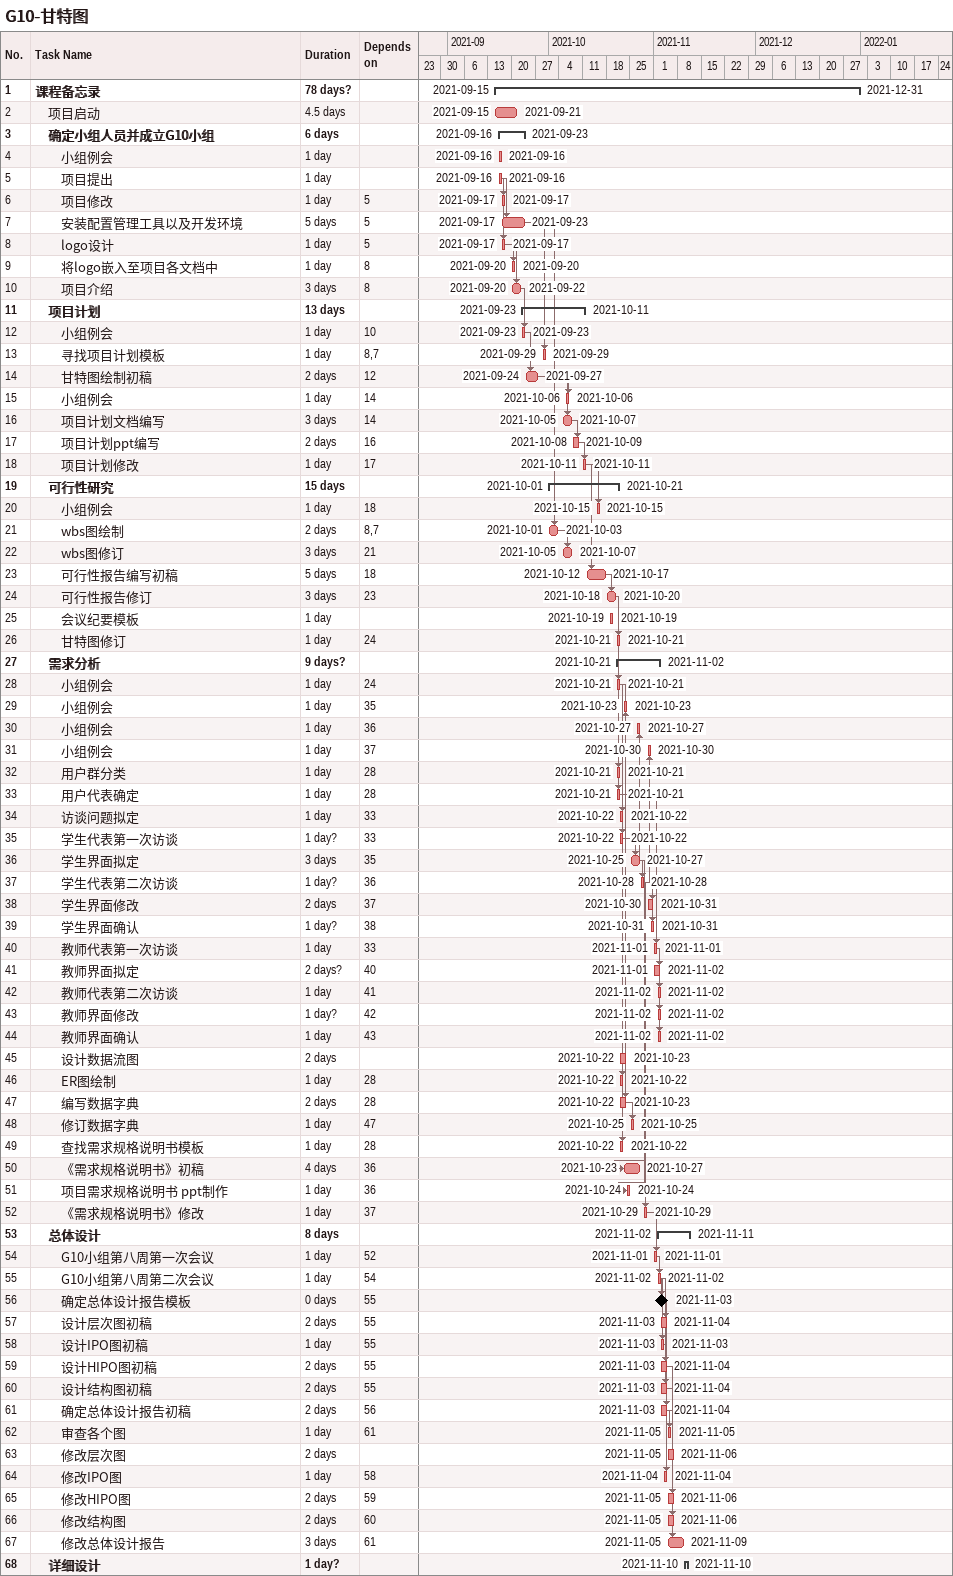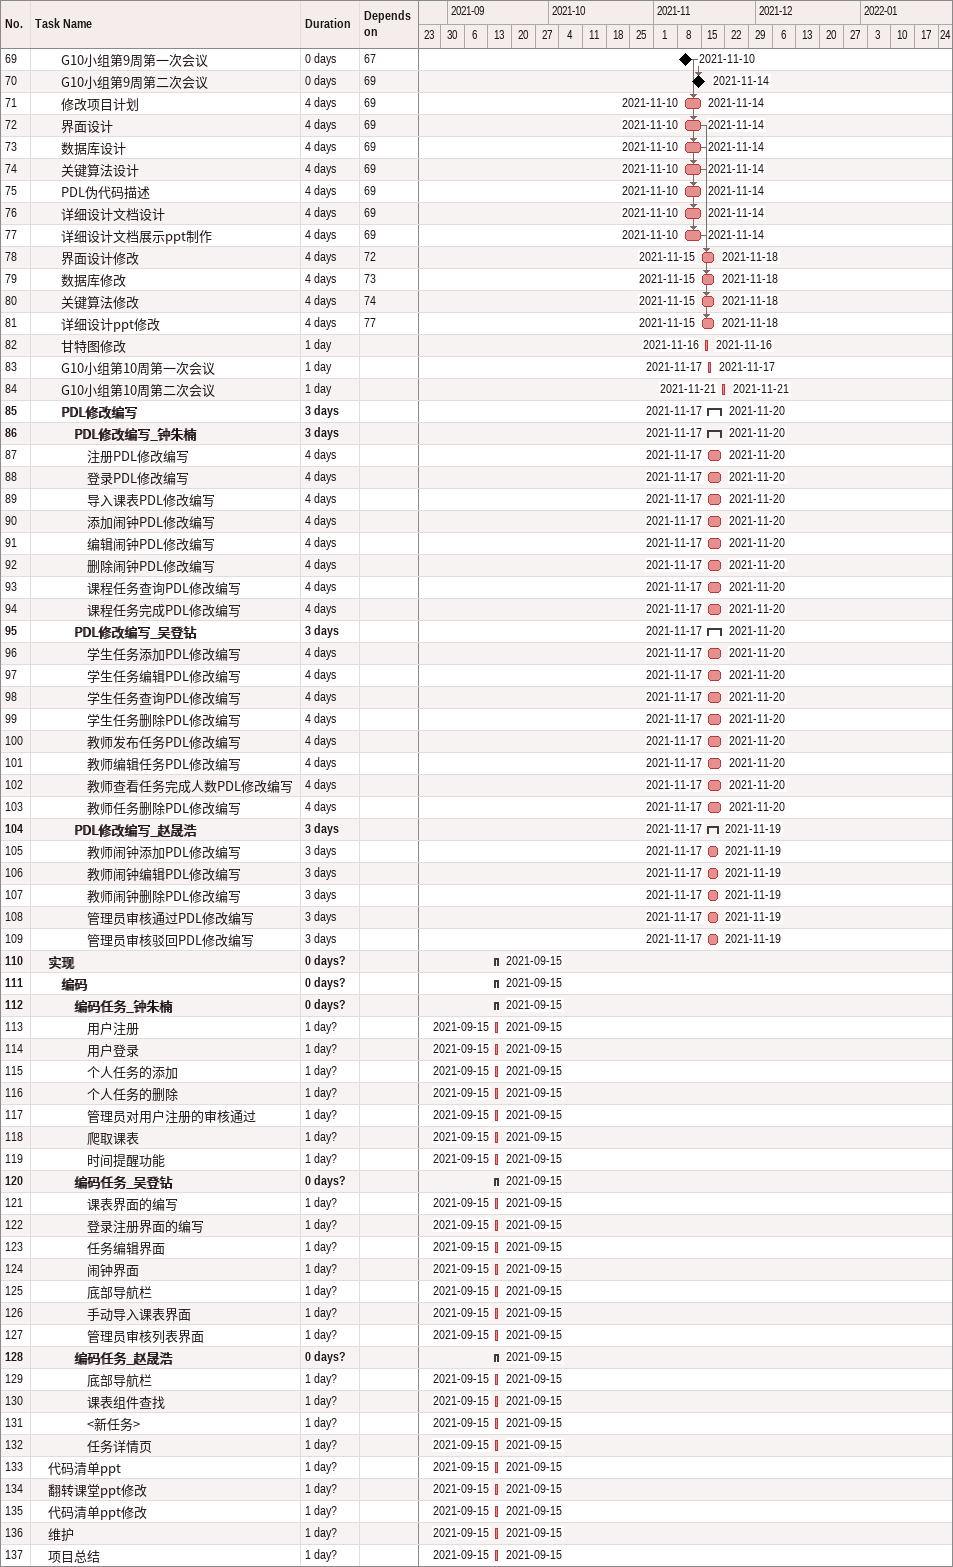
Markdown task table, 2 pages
G10-甘特图

| ID | Level | Task | Duration | Start | Finish | Predecessors |
|---|---|---|---|---|---|---|
| 1 | 1 | **课程备忘录** | 78d? | 2021-09-15 | 2021-12-31 |  |
| 2 | 2 | 项目启动 | 4.5d | 2021-09-15 | 2021-09-21 |  |
| 3 | 2 | **确定小组人员并成立G10小组** | 6d | 2021-09-16 | 2021-09-23 |  |
| 4 | 3 | 小组例会 | 1d | 2021-09-16 | 2021-09-16 |  |
| 5 | 3 | 项目提出 | 1d | 2021-09-16 | 2021-09-16 |  |
| 6 | 3 | 项目修改 | 1d | 2021-09-17 | 2021-09-17 | 5 |
| 7 | 3 | 安装配置管理工具以及开发环境 | 5d | 2021-09-17 | 2021-09-23 | 5 |
| 8 | 3 | logo设计 | 1d | 2021-09-17 | 2021-09-17 | 5 |
| 9 | 3 | 将logo嵌入至项目各文档中 | 1d | 2021-09-20 | 2021-09-20 | 8 |
| 10 | 3 | 项目介绍 | 3d | 2021-09-20 | 2021-09-22 | 8 |
| 11 | 2 | **项目计划** | 13d | 2021-09-23 | 2021-10-11 |  |
| 12 | 3 | 小组例会 | 1d | 2021-09-23 | 2021-09-23 | 10 |
| 13 | 3 | 寻找项目计划模板 | 1d | 2021-09-29 | 2021-09-29 | 8, 7 |
| 14 | 3 | 甘特图绘制初稿 | 2d | 2021-09-24 | 2021-09-27 | 12 |
| 15 | 3 | 小组例会 | 1d | 2021-10-06 | 2021-10-06 | 14 |
| 16 | 3 | 项目计划文档编写 | 3d | 2021-10-05 | 2021-10-07 | 14 |
| 17 | 3 | 项目计划ppt编写 | 2d | 2021-10-08 | 2021-10-09 | 16 |
| 18 | 3 | 项目计划修改 | 1d | 2021-10-11 | 2021-10-11 | 17 |
| 19 | 2 | **可行性研究** | 15d | 2021-10-01 | 2021-10-21 |  |
| 20 | 3 | 小组例会 | 1d | 2021-10-15 | 2021-10-15 | 18 |
| 21 | 3 | wbs图绘制 | 2d | 2021-10-01 | 2021-10-03 | 8, 7 |
| 22 | 3 | wbs图修订 | 3d | 2021-10-05 | 2021-10-07 | 21 |
| 23 | 3 | 可行性报告编写初稿 | 5d | 2021-10-12 | 2021-10-17 | 18 |
| 24 | 3 | 可行性报告修订 | 3d | 2021-10-18 | 2021-10-20 | 23 |
| 25 | 3 | 会议纪要模板 | 1d | 2021-10-19 | 2021-10-19 |  |
| 26 | 3 | 甘特图修订 | 1d | 2021-10-21 | 2021-10-21 | 24 |
| 27 | 2 | **需求分析** | 9d? | 2021-10-21 | 2021-11-02 |  |
| 28 | 3 | 小组例会 | 1d | 2021-10-21 | 2021-10-21 | 24 |
| 29 | 3 | 小组例会 | 1d | 2021-10-23 | 2021-10-23 | 35 |
| 30 | 3 | 小组例会 | 1d | 2021-10-27 | 2021-10-27 | 36 |
| 31 | 3 | 小组例会 | 1d | 2021-10-30 | 2021-10-30 | 37 |
| 32 | 3 | 用户群分类 | 1d | 2021-10-21 | 2021-10-21 | 28 |
| 33 | 3 | 用户代表确定 | 1d | 2021-10-21 | 2021-10-21 | 28 |
| 34 | 3 | 访谈问题拟定 | 1d | 2021-10-22 | 2021-10-22 | 33 |
| 35 | 3 | 学生代表第一次访谈 | 1d? | 2021-10-22 | 2021-10-22 | 33 |
| 36 | 3 | 学生界面拟定 | 3d | 2021-10-25 | 2021-10-27 | 35 |
| 37 | 3 | 学生代表第二次访谈 | 1d? | 2021-10-28 | 2021-10-28 | 36 |
| 38 | 3 | 学生界面修改 | 2d | 2021-10-30 | 2021-10-31 | 37 |
| 39 | 3 | 学生界面确认 | 1d? | 2021-10-31 | 2021-10-31 | 38 |
| 40 | 3 | 教师代表第一次访谈 | 1d | 2021-11-01 | 2021-11-01 | 33 |
| 41 | 3 | 教师界面拟定 | 2d? | 2021-11-01 | 2021-11-02 | 40 |
| 42 | 3 | 教师代表第二次访谈 | 1d | 2021-11-02 | 2021-11-02 | 41 |
| 43 | 3 | 教师界面修改 | 1d? | 2021-11-02 | 2021-11-02 | 42 |
| 44 | 3 | 教师界面确认 | 1d | 2021-11-02 | 2021-11-02 | 43 |
| 45 | 3 | 设计数据流图 | 2d | 2021-10-22 | 2021-10-23 |  |
| 46 | 3 | ER图绘制 | 1d | 2021-10-22 | 2021-10-22 | 28 |
| 47 | 3 | 编写数据字典 | 2d | 2021-10-22 | 2021-10-23 | 28 |
| 48 | 3 | 修订数据字典 | 1d | 2021-10-25 | 2021-10-25 | 47 |
| 49 | 3 | 查找需求规格说明书模板 | 1d | 2021-10-22 | 2021-10-22 | 28 |
| 50 | 3 | 《需求规格说明书》初稿 | 4d | 2021-10-23 | 2021-10-27 | 36 |
| 51 | 3 | 项目需求规格说明书 ppt制作 | 1d | 2021-10-24 | 2021-10-24 | 36 |
| 52 | 3 | 《需求规格说明书》修改 | 1d | 2021-10-29 | 2021-10-29 | 37 |
| 53 | 2 | **总体设计** | 8d | 2021-11-02 | 2021-11-11 |  |
| 54 | 3 | G10小组第八周第一次会议 | 1d | 2021-11-01 | 2021-11-01 | 52 |
| 55 | 3 | G10小组第八周第二次会议 | 1d | 2021-11-02 | 2021-11-02 | 54 |
| 56 | 3 | 确定总体设计报告模板 | 0d | 2021-11-03 | 2021-11-03 | 55 |
| 57 | 3 | 设计层次图初稿 | 2d | 2021-11-03 | 2021-11-04 | 55 |
| 58 | 3 | 设计IPO图初稿 | 1d | 2021-11-03 | 2021-11-03 | 55 |
| 59 | 3 | 设计HIPO图初稿 | 2d | 2021-11-03 | 2021-11-04 | 55 |
| 60 | 3 | 设计结构图初稿 | 2d | 2021-11-03 | 2021-11-04 | 55 |
| 61 | 3 | 确定总体设计报告初稿 | 2d | 2021-11-03 | 2021-11-04 | 56 |
| 62 | 3 | 审查各个图 | 1d | 2021-11-05 | 2021-11-05 | 61 |
| 63 | 3 | 修改层次图 | 2d | 2021-11-05 | 2021-11-06 |  |
| 64 | 3 | 修改IPO图 | 1d | 2021-11-04 | 2021-11-04 | 58 |
| 65 | 3 | 修改HIPO图 | 2d | 2021-11-05 | 2021-11-06 | 59 |
| 66 | 3 | 修改结构图 | 2d | 2021-11-05 | 2021-11-06 | 60 |
| 67 | 3 | 修改总体设计报告 | 3d | 2021-11-05 | 2021-11-09 | 61 |
| 68 | 2 | **详细设计** | 1d? | 2021-11-10 | 2021-11-10 |  |
| 69 | 3 | G10小组第9周第一次会议 | 0d | 2021-11-10 | 2021-11-10 | 67 |
| 70 | 3 | G10小组第9周第二次会议 | 0d | 2021-11-14 | 2021-11-14 | 69 |
| 71 | 3 | 修改项目计划 | 4d | 2021-11-10 | 2021-11-14 | 69 |
| 72 | 3 | 界面设计 | 4d | 2021-11-10 | 2021-11-14 | 69 |
| 73 | 3 | 数据库设计 | 4d | 2021-11-10 | 2021-11-14 | 69 |
| 74 | 3 | 关键算法设计 | 4d | 2021-11-10 | 2021-11-14 | 69 |
| 75 | 3 | PDL伪代码描述 | 4d | 2021-11-10 | 2021-11-14 | 69 |
| 76 | 3 | 详细设计文档设计 | 4d | 2021-11-10 | 2021-11-14 | 69 |
| 77 | 3 | 详细设计文档展示ppt制作 | 4d | 2021-11-10 | 2021-11-14 | 69 |
| 78 | 3 | 界面设计修改 | 4d | 2021-11-15 | 2021-11-18 | 72 |
| 79 | 3 | 数据库修改 | 4d | 2021-11-15 | 2021-11-18 | 73 |
| 80 | 3 | 关键算法修改 | 4d | 2021-11-15 | 2021-11-18 | 74 |
| 81 | 3 | 详细设计ppt修改 | 4d | 2021-11-15 | 2021-11-18 | 77 |
| 82 | 3 | 甘特图修改 | 1d | 2021-11-16 | 2021-11-16 |  |
| 83 | 3 | G10小组第10周第一次会议 | 1d | 2021-11-17 | 2021-11-17 |  |
| 84 | 3 | G10小组第10周第二次会议 | 1d | 2021-11-21 | 2021-11-21 |  |
| 85 | 3 | **PDL修改编写** | 3d | 2021-11-17 | 2021-11-20 |  |
| 86 | 4 | **PDL修改编写_钟朱楠** | 3d | 2021-11-17 | 2021-11-20 |  |
| 87 | 5 | 注册PDL修改编写 | 4d | 2021-11-17 | 2021-11-20 |  |
| 88 | 5 | 登录PDL修改编写 | 4d | 2021-11-17 | 2021-11-20 |  |
| 89 | 5 | 导入课表PDL修改编写 | 4d | 2021-11-17 | 2021-11-20 |  |
| 90 | 5 | 添加闹钟PDL修改编写 | 4d | 2021-11-17 | 2021-11-20 |  |
| 91 | 5 | 编辑闹钟PDL修改编写 | 4d | 2021-11-17 | 2021-11-20 |  |
| 92 | 5 | 删除闹钟PDL修改编写 | 4d | 2021-11-17 | 2021-11-20 |  |
| 93 | 5 | 课程任务查询PDL修改编写 | 4d | 2021-11-17 | 2021-11-20 |  |
| 94 | 5 | 课程任务完成PDL修改编写 | 4d | 2021-11-17 | 2021-11-20 |  |
| 95 | 4 | **PDL修改编写_吴登钻** | 3d | 2021-11-17 | 2021-11-20 |  |
| 96 | 5 | 学生任务添加PDL修改编写 | 4d | 2021-11-17 | 2021-11-20 |  |
| 97 | 5 | 学生任务编辑PDL修改编写 | 4d | 2021-11-17 | 2021-11-20 |  |
| 98 | 5 | 学生任务查询PDL修改编写 | 4d | 2021-11-17 | 2021-11-20 |  |
| 99 | 5 | 学生任务删除PDL修改编写 | 4d | 2021-11-17 | 2021-11-20 |  |
| 100 | 5 | 教师发布任务PDL修改编写 | 4d | 2021-11-17 | 2021-11-20 |  |
| 101 | 5 | 教师编辑任务PDL修改编写 | 4d | 2021-11-17 | 2021-11-20 |  |
| 102 | 5 | 教师查看任务完成人数PDL修改编写 | 4d | 2021-11-17 | 2021-11-20 |  |
| 103 | 5 | 教师任务删除PDL修改编写 | 4d | 2021-11-17 | 2021-11-20 |  |
| 104 | 4 | **PDL修改编写_赵晟浩** | 3d | 2021-11-17 | 2021-11-19 |  |
| 105 | 5 | 教师闹钟添加PDL修改编写 | 3d | 2021-11-17 | 2021-11-19 |  |
| 106 | 5 | 教师闹钟编辑PDL修改编写 | 3d | 2021-11-17 | 2021-11-19 |  |
| 107 | 5 | 教师闹钟删除PDL修改编写 | 3d | 2021-11-17 | 2021-11-19 |  |
| 108 | 5 | 管理员审核通过PDL修改编写 | 3d | 2021-11-17 | 2021-11-19 |  |
| 109 | 5 | 管理员审核驳回PDL修改编写 | 3d | 2021-11-17 | 2021-11-19 |  |
| 110 | 2 | **实现** | 0d? | 2021-09-15 | 2021-09-15 |  |
| 111 | 3 | **编码** | 0d? | 2021-09-15 | 2021-09-15 |  |
| 112 | 4 | **编码任务_钟朱楠** | 0d? | 2021-09-15 | 2021-09-15 |  |
| 113 | 5 | 用户注册 | 1d? | 2021-09-15 | 2021-09-15 |  |
| 114 | 5 | 用户登录 | 1d? | 2021-09-15 | 2021-09-15 |  |
| 115 | 5 | 个人任务的添加 | 1d? | 2021-09-15 | 2021-09-15 |  |
| 116 | 5 | 个人任务的删除 | 1d? | 2021-09-15 | 2021-09-15 |  |
| 117 | 5 | 管理员对用户注册的审核通过 | 1d? | 2021-09-15 | 2021-09-15 |  |
| 118 | 5 | 爬取课表 | 1d? | 2021-09-15 | 2021-09-15 |  |
| 119 | 5 | 时间提醒功能 | 1d? | 2021-09-15 | 2021-09-15 |  |
| 120 | 4 | **编码任务_吴登钻** | 0d? | 2021-09-15 | 2021-09-15 |  |
| 121 | 5 | 课表界面的编写 | 1d? | 2021-09-15 | 2021-09-15 |  |
| 122 | 5 | 登录注册界面的编写 | 1d? | 2021-09-15 | 2021-09-15 |  |
| 123 | 5 | 任务编辑界面 | 1d? | 2021-09-15 | 2021-09-15 |  |
| 124 | 5 | 闹钟界面 | 1d? | 2021-09-15 | 2021-09-15 |  |
| 125 | 5 | 底部导航栏 | 1d? | 2021-09-15 | 2021-09-15 |  |
| 126 | 5 | 手动导入课表界面 | 1d? | 2021-09-15 | 2021-09-15 |  |
| 127 | 5 | 管理员审核列表界面 | 1d? | 2021-09-15 | 2021-09-15 |  |
| 128 | 4 | **编码任务_赵晟浩** | 0d? | 2021-09-15 | 2021-09-15 |  |
| 129 | 5 | 底部导航栏 | 1d? | 2021-09-15 | 2021-09-15 |  |
| 130 | 5 | 课表组件查找 | 1d? | 2021-09-15 | 2021-09-15 |  |
| 131 | 5 | <新任务> | 1d? | 2021-09-15 | 2021-09-15 |  |
| 132 | 5 | 任务详情页 | 1d? | 2021-09-15 | 2021-09-15 |  |
| 133 | 2 | 代码清单ppt | 1d? | 2021-09-15 | 2021-09-15 |  |
| 134 | 2 | 翻转课堂ppt修改 | 1d? | 2021-09-15 | 2021-09-15 |  |
| 135 | 2 | 代码清单ppt修改 | 1d? | 2021-09-15 | 2021-09-15 |  |
| 136 | 2 | 维护 | 1d? | 2021-09-15 | 2021-09-15 |  |
| 137 | 2 | 项目总结 | 1d? | 2021-09-15 | 2021-09-15 |  |
